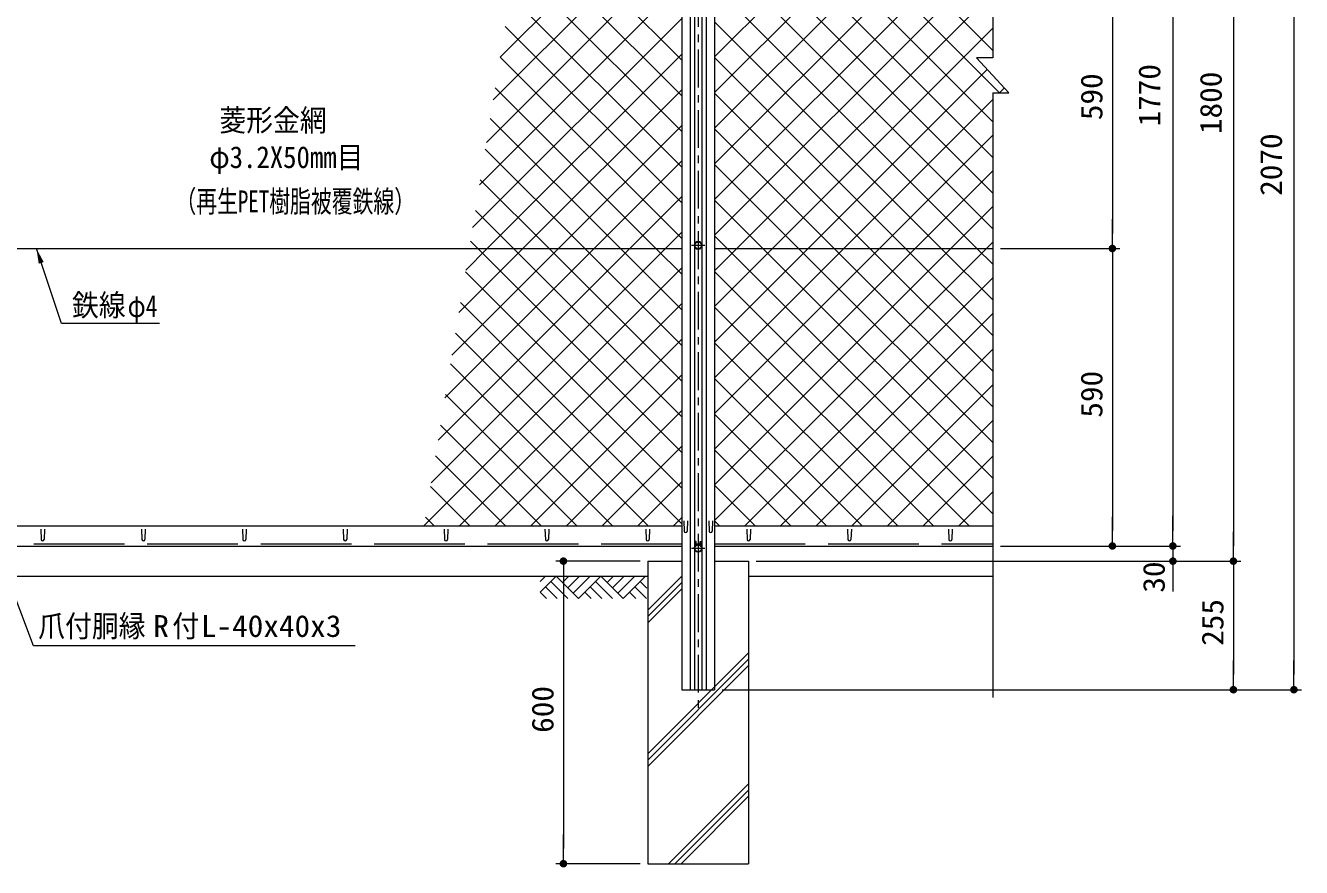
# Model space of a CAD drawing. Units: millimetres, scale not verified. Extents: x -4455 to 4455, y -3150 to 3150.
# Drawn here: x -2568 to -38, y -797 to 873 of the extents above; entities that cross this region are included whole.
import ezdxf
from ezdxf.enums import TextEntityAlignment as Align

# ---------------------------------------------------------------- set-up
doc = ezdxf.new("R2010")
doc.units = ezdxf.units.MM
doc.header["$LTSCALE"] = 30
for name, pattern in [('DASHED', [7.5, 6, -1.5]), ('USER1', [2, 1.25, -0.25, 0.25, -0.25]), ('USER2', [4, 2.5, -0.5, 0.5, -0.5])]:
    doc.linetypes.add(name, pattern=pattern)
for name, color, linetype, lineweight in [('0-1_SUNPOU', 1, 'Continuous', 18), ('0-2_1部材', 3, 'Continuous', 18), ('0-3_中心線', 1, 'USER2', 18), ('0-5_6文字', 3, 'Continuous', 9), ('0-6_5寸法', 1, 'Continuous', 18), ('0-7_GL', 7, 'Continuous', 9), ('0-8_8部品', 3, 'Continuous', 18), ('0-9_4基礎', 4, 'Continuous', 18), ('0-B_2網', 4, 'Continuous', 18), ('0-C_0', 7, 'Continuous', 9)]:
    doc.layers.add(name, color=color, linetype=linetype, lineweight=lineweight)
doc.styles.add('ＭＳ ゴシック', font='')
doc.styles.get('ＭＳ ゴシック').set_extended_font_data('MS Gothic')

# ---------------------------------------------------------------- blocks, each defined once
blk = doc.blocks.new('M1')
at = {"layer": '0-1_SUNPOU'}
blk.add_line((-7.5, 0), (-57.86, 0), dxfattribs=at)
for points in [[(0, 0), (-7.5, 0), (-7.44, 0.94)], [(0, 0), (-7.44, -0.94), (-7.5, 0)], [(0, 0), (-7.44, 0.94), (-7.26, 1.87)], [(0, 0), (-7.26, -1.87), (-7.44, -0.94)], [(0, 0), (-7.26, 1.87), (-6.97, 2.76)], [(0, 0), (-6.97, -2.76), (-7.26, -1.87)], [(0, 0), (-6.97, 2.76), (-6.57, 3.61)], [(0, 0), (-6.57, -3.61), (-6.97, -2.76)], [(0, 0), (-6.57, 3.61), (-6.07, 4.41)], [(0, 0), (-6.07, -4.41), (-6.57, -3.61)], [(0, 0), (-6.07, 4.41), (-5.47, 5.13)], [(0, 0), (-5.47, -5.13), (-6.07, -4.41)], [(0, 0), (-5.47, 5.13), (-4.78, 5.78)], [(0, 0), (-4.78, -5.78), (-5.47, -5.13)], [(0, 0), (-4.78, 5.78), (-4.02, 6.33)], [(0, 0), (-4.02, -6.33), (-4.78, -5.78)], [(0, 0), (-4.02, 6.33), (-3.19, 6.79)], [(0, 0), (-3.19, -6.79), (-4.02, -6.33)], [(0, 0), (-3.19, 6.79), (-2.32, 7.13)], [(0, 0), (-2.32, -7.13), (-3.19, -6.79)], [(0, 0), (-2.32, 7.13), (-1.41, 7.37)], [(0, 0), (-1.41, -7.37), (-2.32, -7.13)], [(0, 0), (-1.41, 7.37), (-0.47, 7.49)], [(0, 0), (-0.47, -7.49), (-1.41, -7.37)], [(0, 0), (-0.47, 7.49), (0.47, 7.49)], [(0, 0), (0.47, -7.49), (-0.47, -7.49)], [(0, 0), (0.47, 7.49), (1.41, 7.37)], [(0, 0), (1.41, 7.37), (2.32, 7.13)], [(0, 0), (2.32, 7.13), (3.19, 6.79)], [(0, 0), (3.19, 6.79), (4.02, 6.33)], [(0, 0), (4.02, 6.33), (4.78, 5.78)], [(0, 0), (4.78, 5.78), (5.47, 5.13)], [(0, 0), (5.47, 5.13), (6.07, 4.41)], [(0, 0), (6.07, 4.41), (6.57, 3.61)], [(0, 0), (6.57, 3.61), (6.97, 2.76)], [(0, 0), (6.97, 2.76), (7.26, 1.87)], [(0, 0), (7.26, 1.87), (7.44, 0.94)], [(0, 0), (7.44, 0.94), (7.5, 0)], [(0, 0), (1.41, -7.37), (0.47, -7.49)], [(0, 0), (2.32, -7.13), (1.41, -7.37)], [(0, 0), (3.19, -6.79), (2.32, -7.13)], [(0, 0), (4.02, -6.33), (3.19, -6.79)], [(0, 0), (4.78, -5.78), (4.02, -6.33)], [(0, 0), (5.47, -5.13), (4.78, -5.78)], [(0, 0), (6.07, -4.41), (5.47, -5.13)], [(0, 0), (6.57, -3.61), (6.07, -4.41)], [(0, 0), (6.97, -2.76), (6.57, -3.61)], [(0, 0), (7.26, -1.87), (6.97, -2.76)], [(0, 0), (7.44, -0.94), (7.26, -1.87)], [(0, 0), (7.5, 0), (7.44, -0.94)]]:
    blk.add_solid(points, dxfattribs=at)
blk = doc.blocks.new('GL-マーク')
at = {"layer": '0-C_0', "color": 1, "lineweight": 18}
for p, q in [((-418.12, -21.21), (-396.91, 0)), ((-418.12, -63.64), (-354.48, 0)), ((-354.48, 0), (-265.86, -88.62)), ((-304.52, 0), (-329.5, -24.98)), ((-262.09, 0), (-308.29, -46.2)), ((-219.67, 0), (-287.08, -67.41)), ((-177.24, 0), (-265.86, -88.62)), ((-177.24, 0), (-88.62, -88.62)), ((-127.28, 0), (-152.26, -24.98)), ((-84.85, 0), (-131.05, -46.19)), ((-42.43, 0), (-109.83, -67.41)), ((0, 0), (-88.62, -88.62)), ((-396.91, -42.43), (-350.71, -88.62)), ((-375.7, -21.21), (-308.29, -88.62)), ((-219.67, -42.43), (-173.47, -88.62)), ((-198.45, -21.21), (-131.05, -88.62)), ((3.77, -88.62), (-42.43, -42.43)), ((4.99, -47.42), (-21.21, -21.21)), ((-418.12, -63.64), (-393.14, -88.62)), ((-240.88, -63.64), (-215.9, -88.62)), ((-38.66, -88.62), (-63.64, -63.64))]:
    blk.add_line(p, q, dxfattribs=at)

msp = doc.modelspace()

# ---------------------------------------------------------------- linework, layer by layer
at = {"layer": '0-2_1部材', "color": 4}
for p, q in [((-649.93, 1664.54), (-649.93, 808.23)), ((-681.93, 808.23), (-617.93, 739.3)), ((-649.93, 808.23), (-681.93, 808.23)), ((-649.93, 739.3), (-649.93, -460.23)), ((-649.93, 739.3), (-617.93, 739.3))]:
    msp.add_line(p, q, dxfattribs=at)
at = {"layer": '0-2_1部材', "color": 7, "lineweight": 9}
for p, q in [((-1266.64, 1625.42), (-1266.64, -444.58)), ((-1201.64, 1625.42), (-1201.64, -444.58)), ((-3001.64, 430.42), (-1266.64, 430.42)), ((-1201.64, 430.42), (-649.93, 430.42)), ((-3001.64, -119.58), (-1266.64, -119.58)), ((-1262.66, -109.43), (-1261.91, -129.93)), ((-1255.16, -109.43), (-1255.91, -129.93)), ((-1213.12, -109.43), (-1212.37, -129.93)), ((-1205.62, -109.43), (-1206.37, -129.93)), ((-1201.64, -119.58), (-649.93, -119.58)), ((-3001.64, -159.58), (-1266.64, -159.58)), ((-1201.64, -159.58), (-649.93, -159.58)), ((-1266.64, -444.58), (-1201.64, -444.58))]:
    msp.add_line(p, q, dxfattribs=at)
at = {"layer": '0-2_1部材'}
for p, q in [((-1250.14, 1625.42), (-1250.14, -444.58)), ((-1241.14, 1625.42), (-1241.14, -444.58)), ((-1227.14, 1625.42), (-1227.14, -444.58)), ((-1218.14, 1625.42), (-1218.14, -444.58)), ((-2537.89, -126.08), (-2537.14, -146.58)), ((-2530.39, -126.08), (-2531.14, -146.58)), ((-2337.89, -126.08), (-2337.14, -146.58)), ((-2330.39, -126.08), (-2331.14, -146.58)), ((-2137.89, -126.08), (-2137.14, -146.58)), ((-2130.39, -126.08), (-2131.14, -146.58)), ((-1937.89, -126.08), (-1937.14, -146.58)), ((-1930.39, -126.08), (-1931.14, -146.58)), ((-1737.89, -126.08), (-1737.14, -146.58)), ((-1730.39, -126.08), (-1731.14, -146.58)), ((-1537.89, -126.08), (-1537.14, -146.58)), ((-1530.39, -126.08), (-1531.14, -146.58)), ((-1337.89, -126.08), (-1337.14, -146.58)), ((-1330.39, -126.08), (-1331.14, -146.58)), ((-1137.89, -126.08), (-1137.14, -146.58)), ((-1130.39, -126.08), (-1131.14, -146.58)), ((-937.89, -126.08), (-937.14, -146.58)), ((-930.39, -126.08), (-931.14, -146.58)), ((-737.89, -126.08), (-737.14, -146.58)), ((-730.39, -126.08), (-731.14, -146.58))]:
    msp.add_line(p, q, dxfattribs=at)
at = {"layer": '0-2_1部材', "color": 1, "linetype": 'DASHED'}
for p, q in [((-3001.64, -155.58), (-1266.64, -155.58)), ((-1201.64, -155.58), (-649.93, -155.58))]:
    msp.add_line(p, q, dxfattribs=at)
at = {"layer": '0-2_1部材'}
for centre in [(-2534.14, -146.58), (-2334.14, -146.58), (-2134.14, -146.58), (-1934.14, -146.58), (-1734.14, -146.58), (-1534.14, -146.58), (-1334.14, -146.58), (-1134.14, -146.58), (-934.14, -146.58), (-734.14, -146.58)]:
    msp.add_arc(centre, 3, 180, 0, dxfattribs=at)
at = {"layer": '0-2_1部材', "color": 7, "lineweight": 9}
for centre in [(-1258.91, -129.93), (-1209.37, -129.93)]:
    msp.add_arc(centre, 3, 180, 0, dxfattribs=at)
at = {"layer": '0-3_中心線'}
msp.add_line((-1234.14, 1664.75), (-1234.14, -491.72), dxfattribs=at)
at = {"layer": '0-5_6文字', "color": 6, "lineweight": 18}
msp.add_lwpolyline([(-2302.29, 281.65), (-2496.83, 281.65), (-2545.71, 428.52)], dxfattribs=at)
at = {"layer": '0-5_6文字', "color": 7}
msp.add_lwpolyline([(-1914.51, -357.45), (-2552.09, -357.45), (-2633.85, -141.41)], dxfattribs=at)
at = {"layer": '0-5_6文字', "color": 6}
msp.add_solid([(-2546.34, 430.42), (-2531.93, 403.6), (-2541.81, 400.31)], dxfattribs=at)
at = {"layer": '0-6_5寸法'}
for p, q in [((-52.79, 1595.42), (-52.79, -414.58)), ((-292.79, 1580.42), (-292.79, -129.58)), ((-172.79, 1580.42), (-172.79, -159.58)), ((-412.79, 990.42), (-412.79, 460.42)), ((-634.93, 430.42), (-397.79, 430.42)), ((-634.93, 430.42), (-397.79, 430.42)), ((-412.79, 400.42), (-412.79, -129.58)), ((-292.79, -129.58), (-292.79, -99.58)), ((-634.93, -159.58), (-277.79, -159.58)), ((-634.93, -159.58), (-277.79, -159.58)), ((-634.93, -159.58), (-397.79, -159.58)), ((-292.79, -159.58), (-292.79, -189.58)), ((-1349.14, -189.58), (-1516.3, -189.58)), ((-1119.14, -189.58), (-277.79, -189.58)), ((-1119.14, -189.58), (-157.79, -189.58)), ((-1119.14, -189.58), (-157.79, -189.58)), ((-1501.3, -219.58), (-1501.3, -759.58)), ((-292.79, -219.58), (-292.79, -249.58)), ((-172.79, -219.58), (-172.79, -414.58)), ((-1186.64, -444.58), (-157.79, -444.58)), ((-1186.64, -444.58), (-37.79, -444.58)), ((-1349.14, -789.58), (-1516.3, -789.58))]:
    msp.add_line(p, q, dxfattribs=at)
at = {"layer": '0-7_GL'}
for p, q in [((-2934.14, -219.58), (-1334.14, -219.58)), ((-1134.14, -219.58), (-649.93, -219.58))]:
    msp.add_line(p, q, dxfattribs=at)
at = {"layer": '0-8_8部品', "color": 1, "linetype": 'USER1'}
for p, q in [((-1247.58, 436.85), (-1220.7, 436.85)), ((-1247.57, -164.03), (-1220.69, -164.03))]:
    msp.add_line(p, q, dxfattribs=at)
at = {"layer": '0-8_8部品', "color": 7, "lineweight": 9}
for p, q in [((-1240.39, -161.28), (-1240.39, -150.35)), ((-1229.89, -150.35), (-1227.89, -150.35)), ((-1229.89, -157.81), (-1229.89, -150.35)), ((-1227.89, -161.28), (-1227.89, -150.35)), ((-1238.39, -155.35), (-1240.39, -155.35)), ((-1239.57, -159.85), (-1240.39, -159.85)), ((-1238.39, -155.58), (-1229.89, -155.58)), ((-1229.89, -155.35), (-1227.89, -155.35)), ((-1228.71, -159.85), (-1227.89, -159.85))]:
    msp.add_line(p, q, dxfattribs=at)
at = {"layer": '0-8_8部品'}
for points in [[(-1226.31, 436.85), (-1230.23, 443.64), (-1238.07, 443.64), (-1241.99, 436.85), (-1238.07, 430.06), (-1230.23, 430.06)], [(-1226.3, -164.03), (-1230.22, -170.82), (-1238.06, -170.82), (-1241.98, -164.03), (-1238.06, -157.24), (-1230.22, -157.24)]]:
    msp.add_lwpolyline(points, close=True, dxfattribs=at)
at = {"layer": '0-8_8部品', "color": 7, "lineweight": 9}
msp.add_lwpolyline([(-1238.39, -157.81), (-1238.39, -150.35), (-1240.39, -150.35)], dxfattribs=at)
at = {"layer": '0-8_8部品'}
for centre in [(-1234.15, 436.85), (-1234.14, -164.03)]:
    msp.add_circle(centre, 6.8, dxfattribs=at)
at = {"layer": '0-9_4基礎', "color": 7, "lineweight": 9}
for p, q in [((-1334.14, -189.58), (-1266.64, -189.58)), ((-1334.14, -189.58), (-1334.14, -789.58)), ((-1201.64, -189.58), (-1134.14, -189.58)), ((-1134.14, -189.58), (-1134.14, -789.58)), ((-1334.14, -789.58), (-1134.14, -789.58))]:
    msp.add_line(p, q, dxfattribs=at)
at = {"layer": '0-9_4基礎'}
for p, q in [((-1334.14, -287.07), (-1266.64, -219.57)), ((-1334.14, -299.57), (-1266.64, -232.07)), ((-1334.14, -312.07), (-1266.64, -244.57)), ((-1334.14, -571.67), (-1134.14, -371.67)), ((-1334.14, -584.17), (-1134.14, -384.17)), ((-1334.14, -596.67), (-1134.14, -396.67)), ((-1292.75, -789.58), (-1134.14, -630.97)), ((-1280.25, -789.58), (-1134.14, -643.47)), ((-1267.75, -789.58), (-1134.14, -655.97))]:
    msp.add_line(p, q, dxfattribs=at)
at = {"layer": '0-B_2網'}
for p, q in [((-1654.1, 640.74), (-1274.42, 1020.42)), ((-1640.43, 725.12), (-1345.13, 1020.42)), ((-1626.75, 809.51), (-1415.84, 1020.42)), ((-1266.64, 732.87), (-1554.19, 1020.42)), ((-1266.64, 803.58), (-1483.48, 1020.42)), ((-1201.64, 810.36), (-991.58, 1020.42)), ((-1201.64, 739.64), (-920.86, 1020.42)), ((-1201.64, 668.93), (-850.15, 1020.42)), ((-1201.64, 598.22), (-779.44, 1020.42)), ((-1201.64, 527.51), (-708.73, 1020.42)), ((-649.93, 469.72), (-1200.64, 1020.42)), ((-649.93, 540.43), (-1129.93, 1020.42)), ((-649.93, 611.14), (-1059.22, 1020.42)), ((-649.93, 681.85), (-988.51, 1020.42)), ((-649.93, 823.27), (-847.09, 1020.42)), ((-1266.64, 662.16), (-1597.08, 992.6)), ((-1201.64, 456.8), (-649.93, 1008.51)), ((-1667.78, 556.35), (-1266.64, 957.49)), ((-681.35, 430.42), (-1201.64, 950.71)), ((-1157.31, 430.42), (-649.93, 937.8)), ((-1266.64, 591.45), (-1606.94, 931.75)), ((-1681.45, 471.97), (-1266.64, 886.78)), ((-1266.64, 520.74), (-1616.8, 870.9)), ((-752.06, 430.42), (-1201.64, 880)), ((-1086.6, 430.42), (-649.93, 867.09)), ((-1652.29, 430.42), (-1266.64, 816.07)), ((-1266.64, 450.03), (-1626.67, 810.05)), ((-822.77, 430.42), (-1201.64, 809.29)), ((-1317.75, 430.42), (-1636.53, 749.2)), ((-1581.58, 430.42), (-1266.64, 745.36)), ((-893.48, 430.42), (-1201.64, 738.58)), ((-636.3, 739.3), (-626.78, 748.83)), ((-1388.46, 430.42), (-1646.39, 688.35)), ((-1510.86, 430.42), (-1266.64, 674.64)), ((-964.19, 430.42), (-1201.64, 667.87)), ((-874.47, 430.42), (-649.93, 654.96)), ((-1459.17, 430.42), (-1656.25, 627.5)), ((-1440.15, 430.42), (-1266.64, 603.93)), ((-1034.9, 430.42), (-1201.64, 597.16)), ((-803.76, 430.42), (-649.93, 584.24)), ((-1529.88, 430.42), (-1666.11, 566.65)), ((-1369.44, 430.42), (-1266.64, 533.22)), ((-1105.61, 430.42), (-1201.64, 526.45)), ((-733.05, 430.42), (-649.93, 513.53)), ((-1600.59, 430.42), (-1675.97, 505.8)), ((-1298.73, 430.42), (-1266.64, 462.51)), ((-1176.32, 430.42), (-1201.64, 455.74)), ((-1763.49, -34.34), (-1298.73, 430.42)), ((-1749.82, 50.04), (-1369.44, 430.42)), ((-1736.15, 134.43), (-1440.15, 430.42)), ((-1722.47, 218.81), (-1510.86, 430.42)), ((-1708.8, 303.2), (-1581.58, 430.42)), ((-1695.12, 387.58), (-1652.29, 430.42)), ((-1671.3, 430.42), (-1685.83, 444.95)), ((-1266.64, 25.76), (-1671.3, 430.42)), ((-1266.64, 96.47), (-1600.59, 430.42)), ((-1266.64, 167.19), (-1529.88, 430.42)), ((-1266.64, 237.9), (-1459.17, 430.42)), ((-1266.64, 308.61), (-1388.46, 430.42)), ((-1266.64, 379.32), (-1317.75, 430.42)), ((-1201.64, 386.09), (-1157.31, 430.42)), ((-1201.64, 315.38), (-1086.6, 430.42)), ((-1201.64, 103.25), (-874.47, 430.42)), ((-1201.64, 32.54), (-803.76, 430.42)), ((-1201.64, -38.17), (-733.05, 430.42)), ((-649.93, -95.97), (-1176.32, 430.42)), ((-649.93, -25.26), (-1105.61, 430.42)), ((-649.93, 45.45), (-1034.9, 430.42)), ((-649.93, 116.16), (-964.19, 430.42)), ((-649.93, 186.88), (-893.48, 430.42)), ((-649.93, 257.59), (-822.77, 430.42)), ((-649.93, 328.3), (-752.06, 430.42)), ((-649.93, 399.01), (-681.35, 430.42)), ((-1777.17, -118.72), (-1266.64, 391.8)), ((-1266.64, -44.95), (-1695.69, 384.1)), ((-697.03, -119.58), (-1201.64, 385.03)), ((-1141.63, -119.58), (-649.93, 372.11)), ((-1707.31, -119.58), (-1266.64, 321.09)), ((-1266.64, -115.66), (-1705.55, 323.25)), ((-767.75, -119.58), (-1201.64, 314.32)), ((-1070.91, -119.58), (-649.93, 301.4)), ((-1333.43, -119.58), (-1715.41, 262.4)), ((-1636.6, -119.58), (-1266.64, 250.38)), ((-838.46, -119.58), (-1201.64, 243.61)), ((-1000.2, -119.58), (-649.93, 230.69)), ((-1404.14, -119.58), (-1725.27, 201.55)), ((-1565.89, -119.58), (-1266.64, 179.67)), ((-909.17, -119.58), (-1201.64, 172.9)), ((-929.49, -119.58), (-649.93, 159.98)), ((-1474.85, -119.58), (-1735.13, 140.7)), ((-1495.18, -119.58), (-1266.64, 108.96)), ((-979.88, -119.58), (-1201.64, 102.19)), ((-1545.56, -119.58), (-1744.99, 79.85)), ((-858.78, -119.58), (-649.93, 89.27)), ((-1424.47, -119.58), (-1266.64, 38.25)), ((-1050.59, -119.58), (-1201.64, 31.47)), ((-1616.27, -119.58), (-1754.85, 19)), ((-788.07, -119.58), (-649.93, 18.56)), ((-1686.98, -119.58), (-1764.71, -41.85)), ((-1353.76, -119.58), (-1266.64, -32.46)), ((-1121.3, -119.58), (-1201.64, -39.24)), ((-717.36, -119.58), (-649.93, -52.15)), ((-1757.69, -119.58), (-1774.57, -102.7)), ((-1283.05, -119.58), (-1266.64, -103.17)), ((-1192.01, -119.58), (-1201.64, -109.95))]:
    msp.add_line(p, q, dxfattribs=at)
for points in [[(-636.68, 739.3), (-917.8, 1020.42), (-1201.64, 1304.27)], [(-1201.64, 244.67), (-1015.89, 430.42), (-660.82, 785.49)], [(-1201.64, 173.96), (-945.18, 430.42), (-649.93, 725.67)], [(-1201.64, -108.88), (-662.34, 430.42), (-649.93, 442.82)]]:
    msp.add_lwpolyline(points, dxfattribs=at)

# ---------------------------------------------------------------- block references
at = {"layer": '0-6_5寸法'}
for p, rotation in [((-412.79, 430.42), 270), ((-412.79, 430.42), 90), ((-412.79, -159.58), 270), ((-292.79, -159.58), 270), ((-292.79, -159.58), 270), ((-172.79, -189.58), 270), ((-1501.3, -189.58), 90), ((-292.79, -189.58), 90), ((-172.79, -189.58), 90), ((-172.79, -444.58), 270), ((-52.79, -444.58), 270), ((-1501.3, -789.58), 270)]:
    msp.add_blockref('M1', p, dxfattribs=dict(at, rotation=rotation))
at = {"layer": '0-7_GL', "xscale": 0.5, "yscale": 0.5}
msp.add_blockref('GL-マーク', (-1338.64, -219.58), dxfattribs=at)

# ---------------------------------------------------------------- texts
at = {"layer": '0-5_6文字', "style": 'ＭＳ ゴシック'}
for s, height, width, p in [('菱形金網', 43.33, 0.9, (-2183.58, 650.13)), ('φ3.2X50mm目', 43.3, 0.9, (-2203.4, 576.94)), ('（再生PET樹脂被覆鉄線）', 43.3, 0.7, (-2270.74, 489.23)), ('鉄線', 43.33, 0.9, (-2475.82, 283.35)), ('φ4', 43.33, 0.8, (-2365.49, 281.59)), ('爪付胴縁  付', 43.33, 0.9, (-2542.8, -352.92)), ('R', 43.33, 1.05, (-2314.64, -352.92)), ('L-40x40x3', 43.33, 1.05, (-2220.22, -352.92))]:
    msp.add_text(s, height=height, dxfattribs=dict(at, width=width)).set_placement(p, align=Align.BOTTOM_LEFT)
at = {"layer": '0-6_5寸法', "color": 3, "style": 'ＭＳ ゴシック', "width": 1.05}
for s, p in [('1770', (-304.76, 672.44)), ('590', (-419.46, 684.92)), ('1800', (-182.96, 657.35)), ('2070', (-63.42, 534.82)), ('590', (-419.46, 94.92)), ('30', (-295.88, -252.13)), ('255', (-179.46, -357.58)), ('600', (-1507.98, -530.08))]:
    msp.add_text(s, height=43.33, rotation=90, dxfattribs=at).set_placement(p, align=Align.BOTTOM_LEFT)

doc.saveas('drawing.dxf')
